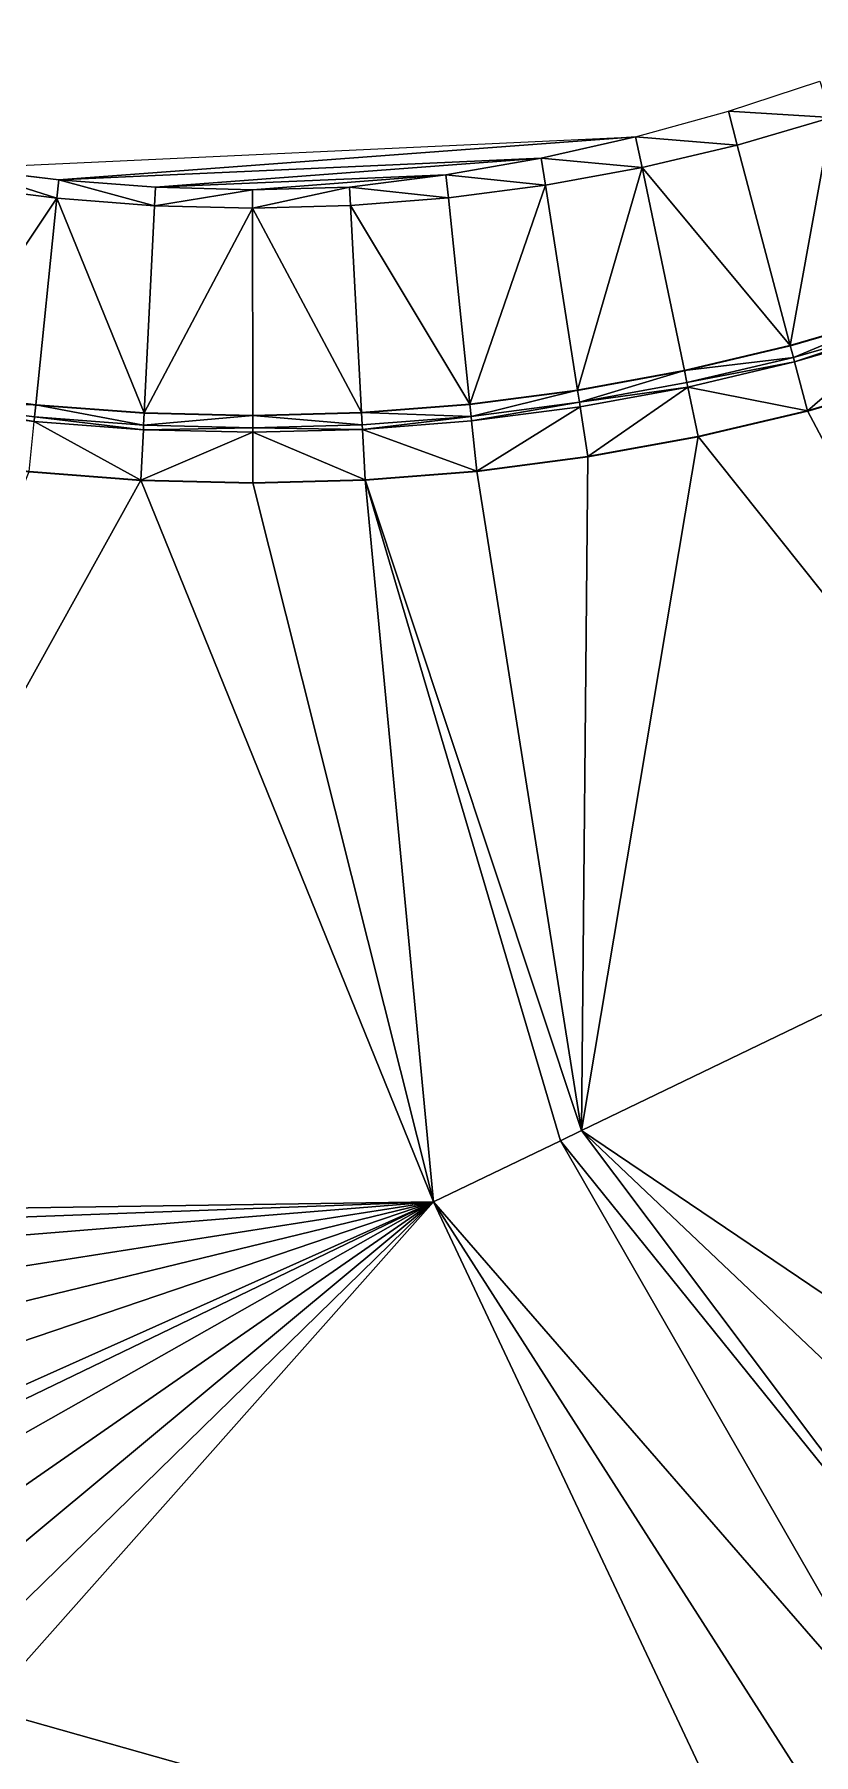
# Model space of a CAD drawing. Header units: metres. Extents: x 246428 to 246884, y 7418966 to 7419490.
# Drawn here: x 246537.76 to 246544.71, y 7419384.3 to 7419399.64 of the extents above; entities that cross this region are included whole.
import ezdxf

# ---------------------------------------------------------------- set-up
doc = ezdxf.new("R2010")
doc.units = ezdxf.units.M
doc.linetypes.add('blank name', pattern=[0])
doc.linetypes.add('HIDDEN', pattern=[9.525, 6.35, -3.175])
doc.layers.add('_12D_UNMAPPED', color=7, linetype='Continuous')
doc.layers.add('BATTER', color=250, linetype='HIDDEN', lineweight=25)
doc.layers.add('GRADELINES', color=250, linetype='HIDDEN', lineweight=25)
for name, color, linetype, lineweight, true_color in [('KERB_BACK', 7, 'Continuous', 35, 0x5fd2ff), ('KERB_LINE', 7, 'Continuous', 18, 0xb9b9b9), ('KERB_LIP', 7, 'Continuous', 35, 0x5fd2ff), ('KERB_TOP', 7, 'Continuous', 18, 0xb9b9b9)]:
    doc.layers.add(name, color=color, linetype=linetype, lineweight=lineweight, true_color=true_color)

msp = doc.modelspace()

# ---------------------------------------------------------------- linework, layer by layer
at = {"layer": '_12D_UNMAPPED', "color": 3, "linetype": 'blank name', "lineweight": 0}
for points in [[(246544.87, 7419398.894, 31.908), (246543.951, 7419398.951, 31.841), (246544.766, 7419399.219, 31.851)], [(246544.03, 7419398.649, 31.893), (246543.122, 7419398.721, 31.832), (246543.951, 7419398.951, 31.841)], [(246544.87, 7419398.894, 31.908), (246544.03, 7419398.649, 31.893), (246543.951, 7419398.951, 31.841)], [(246544.502, 7419396.86, 31.912), (246544.03, 7419398.649, 31.893), (246544.87, 7419398.894, 31.908)], [(246545.432, 7419397.131, 31.927), (246544.502, 7419396.86, 31.912), (246544.87, 7419398.894, 31.908)], [(246537.978, 7419398.337, 31.761), (246537.118, 7419398.443, 31.747), (246543.122, 7419398.721, 31.832)], [(246542.282, 7419398.532, 31.823), (246537.978, 7419398.337, 31.761), (246543.122, 7419398.721, 31.832)], [(246543.18, 7419398.448, 31.878), (246542.282, 7419398.532, 31.823), (246543.122, 7419398.721, 31.832)], [(246544.03, 7419398.649, 31.893), (246543.18, 7419398.448, 31.878), (246543.122, 7419398.721, 31.832)], [(246544.502, 7419396.86, 31.912), (246543.18, 7419398.448, 31.878), (246544.03, 7419398.649, 31.893)], [(246537.961, 7419398.174, 31.788), (246537.094, 7419398.285, 31.773), (246537.118, 7419398.443, 31.747)], [(246537.961, 7419398.174, 31.788), (246537.118, 7419398.443, 31.747), (246537.978, 7419398.337, 31.761)], [(246538.841, 7419398.272, 31.776), (246537.978, 7419398.337, 31.761), (246542.282, 7419398.532, 31.823)], [(246541.431, 7419398.382, 31.814), (246538.841, 7419398.272, 31.776), (246542.282, 7419398.532, 31.823)], [(246542.319, 7419398.291, 31.863), (246541.431, 7419398.382, 31.814), (246542.282, 7419398.532, 31.823)], [(246543.18, 7419398.448, 31.878), (246542.319, 7419398.291, 31.863), (246542.282, 7419398.532, 31.823)], [(246542.605, 7419396.463, 31.882), (246542.319, 7419398.291, 31.863), (246543.18, 7419398.448, 31.878)], [(246543.559, 7419396.638, 31.897), (246542.605, 7419396.463, 31.882), (246543.18, 7419398.448, 31.878)], [(246544.502, 7419396.86, 31.912), (246543.559, 7419396.638, 31.897), (246543.18, 7419398.448, 31.878)], [(246536.813, 7419396.456, 31.792), (246537.094, 7419398.285, 31.773), (246537.961, 7419398.174, 31.788)], [(246538.833, 7419398.108, 31.803), (246537.961, 7419398.174, 31.788), (246537.978, 7419398.337, 31.761)], [(246538.833, 7419398.108, 31.803), (246537.978, 7419398.337, 31.761), (246538.841, 7419398.272, 31.776)], [(246538.833, 7419398.108, 31.803), (246538.841, 7419398.272, 31.776), (246539.707, 7419398.25, 31.791)], [(246539.707, 7419398.25, 31.791), (246538.841, 7419398.272, 31.776), (246541.431, 7419398.382, 31.814)], [(246540.572, 7419398.272, 31.806), (246539.707, 7419398.25, 31.791), (246541.431, 7419398.382, 31.814)], [(246539.707, 7419398.087, 31.818), (246539.707, 7419398.25, 31.791), (246540.572, 7419398.272, 31.806)], [(246540.581, 7419398.11, 31.833), (246539.707, 7419398.087, 31.818), (246540.572, 7419398.272, 31.806)], [(246541.453, 7419398.178, 31.848), (246540.572, 7419398.272, 31.806), (246541.431, 7419398.382, 31.814)], [(246541.453, 7419398.178, 31.848), (246540.581, 7419398.11, 31.833), (246540.572, 7419398.272, 31.806)], [(246541.453, 7419398.178, 31.848), (246541.431, 7419398.382, 31.814), (246542.319, 7419398.291, 31.863)], [(246541.644, 7419396.338, 31.867), (246541.453, 7419398.178, 31.848), (246542.319, 7419398.291, 31.863)], [(246542.605, 7419396.463, 31.882), (246541.644, 7419396.338, 31.867), (246542.319, 7419398.291, 31.863)], [(246537.774, 7419396.333, 31.807), (246536.813, 7419396.456, 31.792), (246537.961, 7419398.174, 31.788)], [(246538.74, 7419396.26, 31.822), (246537.774, 7419396.333, 31.807), (246537.961, 7419398.174, 31.788)], [(246538.74, 7419396.26, 31.822), (246537.961, 7419398.174, 31.788), (246538.833, 7419398.108, 31.803)], [(246539.707, 7419398.087, 31.818), (246538.833, 7419398.108, 31.803), (246539.707, 7419398.25, 31.791)], [(246541.644, 7419396.338, 31.867), (246540.581, 7419398.11, 31.833), (246541.453, 7419398.178, 31.848)], [(246538.74, 7419396.26, 31.822), (246538.833, 7419398.108, 31.803), (246539.707, 7419398.087, 31.818)], [(246539.709, 7419396.237, 31.837), (246538.74, 7419396.26, 31.822), (246539.707, 7419398.087, 31.818)], [(246540.678, 7419396.263, 31.852), (246539.707, 7419398.087, 31.818), (246540.581, 7419398.11, 31.833)], [(246540.678, 7419396.263, 31.852), (246539.709, 7419396.237, 31.837), (246539.707, 7419398.087, 31.818)], [(246541.644, 7419396.338, 31.867), (246540.678, 7419396.263, 31.852), (246540.581, 7419398.11, 31.833)], [(246544.53, 7419396.754, 31.912), (246544.502, 7419396.86, 31.912), (246545.432, 7419397.131, 31.927)], [(246545.466, 7419397.026, 31.927), (246544.53, 7419396.754, 31.912), (246545.432, 7419397.131, 31.927)], [(246544.54, 7419396.715, 31.762), (246544.53, 7419396.754, 31.912), (246545.466, 7419397.026, 31.927)], [(246545.478, 7419396.988, 31.777), (246544.54, 7419396.715, 31.762), (246545.466, 7419397.026, 31.927)], [(246544.655, 7419396.28, 31.787), (246544.54, 7419396.715, 31.762), (246545.478, 7419396.988, 31.777)], [(246545.615, 7419396.56, 31.802), (246544.655, 7419396.28, 31.787), (246545.478, 7419396.988, 31.777)], [(246544.53, 7419396.754, 31.912), (246543.559, 7419396.638, 31.897), (246544.502, 7419396.86, 31.912)], [(246544.53, 7419396.754, 31.912), (246543.581, 7419396.53, 31.897), (246543.559, 7419396.638, 31.897)], [(246544.54, 7419396.715, 31.762), (246543.581, 7419396.53, 31.897), (246544.53, 7419396.754, 31.912)], [(246542.622, 7419396.355, 31.882), (246542.605, 7419396.463, 31.882), (246543.559, 7419396.638, 31.897)], [(246543.581, 7419396.53, 31.897), (246542.622, 7419396.355, 31.882), (246543.559, 7419396.638, 31.897)], [(246544.54, 7419396.715, 31.762), (246543.589, 7419396.491, 31.747), (246543.581, 7419396.53, 31.897)], [(246544.655, 7419396.28, 31.787), (246543.589, 7419396.491, 31.747), (246544.54, 7419396.715, 31.762)], [(246536.796, 7419396.347, 31.792), (246536.813, 7419396.456, 31.792), (246537.774, 7419396.333, 31.807)], [(246541.656, 7419396.229, 31.867), (246541.644, 7419396.338, 31.867), (246542.605, 7419396.463, 31.882)], [(246542.622, 7419396.355, 31.882), (246541.656, 7419396.229, 31.867), (246542.605, 7419396.463, 31.882)], [(246543.589, 7419396.491, 31.747), (246542.622, 7419396.355, 31.882), (246543.581, 7419396.53, 31.897)], [(246543.589, 7419396.491, 31.747), (246542.628, 7419396.315, 31.732), (246542.622, 7419396.355, 31.882)], [(246542.698, 7419395.871, 31.757), (246542.628, 7419396.315, 31.732), (246543.589, 7419396.491, 31.747)], [(246543.682, 7419396.05, 31.772), (246542.698, 7419395.871, 31.757), (246543.589, 7419396.491, 31.747)], [(246544.655, 7419396.28, 31.787), (246543.682, 7419396.05, 31.772), (246543.589, 7419396.491, 31.747)], [(246544.655, 7419396.28, 31.787), (246545.615, 7419396.56, 31.802), (246546.956, 7419391.942, 31.926)], [(246537.759, 7419396.184, 31.657), (246536.796, 7419396.347, 31.792), (246537.763, 7419396.224, 31.807)], [(246537.763, 7419396.224, 31.807), (246536.796, 7419396.347, 31.792), (246537.774, 7419396.333, 31.807)], [(246538.735, 7419396.15, 31.822), (246537.763, 7419396.224, 31.807), (246537.774, 7419396.333, 31.807)], [(246538.735, 7419396.15, 31.822), (246537.774, 7419396.333, 31.807), (246538.74, 7419396.26, 31.822)], [(246541.656, 7419396.229, 31.867), (246540.678, 7419396.263, 31.852), (246541.644, 7419396.338, 31.867)], [(246541.66, 7419396.189, 31.717), (246541.656, 7419396.229, 31.867), (246542.622, 7419396.355, 31.882)], [(246542.628, 7419396.315, 31.732), (246541.66, 7419396.189, 31.717), (246542.622, 7419396.355, 31.882)], [(246541.706, 7419395.741, 31.742), (246541.66, 7419396.189, 31.717), (246542.628, 7419396.315, 31.732)], [(246542.698, 7419395.871, 31.757), (246541.706, 7419395.741, 31.742), (246542.628, 7419396.315, 31.732)], [(246543.682, 7419396.05, 31.772), (246544.655, 7419396.28, 31.787), (246546.956, 7419391.942, 31.926)], [(246538.71, 7419395.661, 31.697), (246537.713, 7419395.737, 31.682), (246537.759, 7419396.184, 31.657)], [(246538.733, 7419396.11, 31.672), (246537.759, 7419396.184, 31.657), (246537.763, 7419396.224, 31.807)], [(246538.71, 7419395.661, 31.697), (246537.759, 7419396.184, 31.657), (246538.733, 7419396.11, 31.672)], [(246538.733, 7419396.11, 31.672), (246537.763, 7419396.224, 31.807), (246538.735, 7419396.15, 31.822)], [(246538.733, 7419396.11, 31.672), (246538.735, 7419396.15, 31.822), (246539.709, 7419396.127, 31.837)], [(246539.709, 7419396.087, 31.687), (246538.733, 7419396.11, 31.672), (246539.709, 7419396.127, 31.837)], [(246538.735, 7419396.15, 31.822), (246538.74, 7419396.26, 31.822), (246539.709, 7419396.237, 31.837)], [(246539.709, 7419396.127, 31.837), (246538.735, 7419396.15, 31.822), (246539.709, 7419396.237, 31.837)], [(246540.684, 7419396.153, 31.852), (246539.709, 7419396.237, 31.837), (246540.678, 7419396.263, 31.852)], [(246540.684, 7419396.153, 31.852), (246539.709, 7419396.127, 31.837), (246539.709, 7419396.237, 31.837)], [(246540.686, 7419396.113, 31.702), (246539.709, 7419396.127, 31.837), (246540.684, 7419396.153, 31.852)], [(246540.686, 7419396.113, 31.702), (246539.709, 7419396.087, 31.687), (246539.709, 7419396.127, 31.837)], [(246541.656, 7419396.229, 31.867), (246540.684, 7419396.153, 31.852), (246540.678, 7419396.263, 31.852)], [(246540.686, 7419396.113, 31.702), (246540.684, 7419396.153, 31.852), (246541.656, 7419396.229, 31.867)], [(246541.66, 7419396.189, 31.717), (246540.686, 7419396.113, 31.702), (246541.656, 7419396.229, 31.867)], [(246541.706, 7419395.741, 31.742), (246540.686, 7419396.113, 31.702), (246541.66, 7419396.189, 31.717)], [(246538.71, 7419395.661, 31.697), (246538.733, 7419396.11, 31.672), (246539.709, 7419396.087, 31.687)], [(246539.71, 7419395.637, 31.712), (246538.71, 7419395.661, 31.697), (246539.709, 7419396.087, 31.687)], [(246540.71, 7419395.663, 31.727), (246539.709, 7419396.087, 31.687), (246540.686, 7419396.113, 31.702)], [(246540.71, 7419395.663, 31.727), (246539.71, 7419395.637, 31.712), (246539.709, 7419396.087, 31.687)], [(246541.706, 7419395.741, 31.742), (246540.71, 7419395.663, 31.727), (246540.686, 7419396.113, 31.702)], [(246542.64, 7419389.861, 31.855), (246542.698, 7419395.871, 31.757), (246543.682, 7419396.05, 31.772)], [(246542.64, 7419389.861, 31.855), (246543.682, 7419396.05, 31.772), (246546.956, 7419391.942, 31.926)], [(246542.64, 7419389.861, 31.855), (246541.706, 7419395.741, 31.742), (246542.698, 7419395.871, 31.757)], [(246535.092, 7419389.133, 31.755), (246537.713, 7419395.737, 31.682), (246538.71, 7419395.661, 31.697)], [(246541.321, 7419389.224, 31.833), (246535.092, 7419389.133, 31.755), (246538.71, 7419395.661, 31.697)], [(246541.321, 7419389.224, 31.833), (246538.71, 7419395.661, 31.697), (246539.71, 7419395.637, 31.712)], [(246541.321, 7419389.224, 31.833), (246539.71, 7419395.637, 31.712), (246540.71, 7419395.663, 31.727)], [(246541.706, 7419395.741, 31.742), (246542.64, 7419389.861, 31.855), (246540.71, 7419395.663, 31.727)], [(246542.453, 7419389.77, 31.851), (246541.321, 7419389.224, 31.833), (246540.71, 7419395.663, 31.727)], [(246542.64, 7419389.861, 31.855), (246542.453, 7419389.77, 31.851), (246540.71, 7419395.663, 31.727)], [(246542.64, 7419389.861, 31.855), (246542.64, 7419389.861, 31.855), (246540.71, 7419395.663, 31.727)], [(246547.686, 7419386.452, 31.966), (246542.64, 7419389.861, 31.855), (246546.956, 7419391.942, 31.926)], [(246542.64, 7419389.861, 31.855), (246546.253, 7419385.058, 31.916), (246542.453, 7419389.77, 31.851)], [(246546.952, 7419385.774, 31.941), (246546.253, 7419385.058, 31.916), (246542.64, 7419389.861, 31.855)], [(246547.686, 7419386.452, 31.966), (246546.952, 7419385.774, 31.941), (246542.64, 7419389.861, 31.855)], [(246542.64, 7419389.861, 31.855), (246546.253, 7419385.058, 31.916), (246542.64, 7419389.861, 31.855)], [(246545.592, 7419384.308, 31.891), (246541.321, 7419389.224, 31.833), (246542.453, 7419389.77, 31.851)], [(246546.253, 7419385.058, 31.916), (246545.592, 7419384.308, 31.891), (246542.453, 7419389.77, 31.851)], [(246535.205, 7419389, 31.759), (246535.092, 7419389.133, 31.755), (246541.321, 7419389.224, 31.833)], [(246535.411, 7419388.747, 31.758), (246535.205, 7419389, 31.759), (246541.321, 7419389.224, 31.833)], [(246535.709, 7419388.346, 31.757), (246535.411, 7419388.747, 31.758), (246541.321, 7419389.224, 31.833)], [(246535.987, 7419387.93, 31.756), (246535.709, 7419388.346, 31.757), (246541.321, 7419389.224, 31.833)], [(246536.244, 7419387.501, 31.755), (246535.987, 7419387.93, 31.756), (246541.321, 7419389.224, 31.833)], [(246536.479, 7419387.06, 31.754), (246536.244, 7419387.501, 31.755), (246541.321, 7419389.224, 31.833)], [(246536.547, 7419386.922, 31.753), (246536.479, 7419387.06, 31.754), (246541.321, 7419389.224, 31.833)], [(246536.692, 7419386.608, 31.752), (246536.547, 7419386.922, 31.753), (246541.321, 7419389.224, 31.833)], [(246536.882, 7419386.145, 31.749), (246536.692, 7419386.608, 31.752), (246541.321, 7419389.224, 31.833)], [(246537.049, 7419385.674, 31.747), (246536.882, 7419386.145, 31.749), (246541.321, 7419389.224, 31.833)], [(246537.191, 7419385.195, 31.744), (246537.049, 7419385.674, 31.747), (246541.321, 7419389.224, 31.833)], [(246537.31, 7419384.709, 31.742), (246537.191, 7419385.195, 31.744), (246541.321, 7419389.224, 31.833)], [(246537.31, 7419384.709, 31.742), (246541.321, 7419389.224, 31.833), (246544.39, 7419382.711, 31.841)], [(246541.321, 7419389.224, 31.833), (246544.971, 7419383.525, 31.866), (246544.39, 7419382.711, 31.841)], [(246541.321, 7419389.224, 31.833), (246545.592, 7419384.308, 31.891), (246544.971, 7419383.525, 31.866)], [(246537.404, 7419384.218, 31.739), (246537.31, 7419384.709, 31.742), (246544.39, 7419382.711, 31.841)]]:
    msp.add_3dface(points, dxfattribs=at)
at = {"layer": 'BATTER'}
for points in [[(246525.701, 7419400.399, 31.555), (246526.874, 7419400.453, 31.577), (246528.046, 7419400.432, 31.598), (246529.213, 7419400.338, 31.619), (246530.37, 7419400.171, 31.639), (246531.513, 7419399.932, 31.658), (246532.638, 7419399.623, 31.676), (246533.36, 7419399.384, 31.687), (246533.373, 7419399.421, 31.687), (246533.754, 7419399.28, 31.693), (246533.769, 7419399.275, 31.693), (246534.582, 7419399.008, 31.706), (246535.419, 7419398.778, 31.719), (246536.265, 7419398.59, 31.733), (246537.118, 7419398.443, 31.747), (246537.978, 7419398.337, 31.761), (246538.841, 7419398.272, 31.776), (246539.707, 7419398.25, 31.791), (246540.572, 7419398.272, 31.806), (246541.431, 7419398.382, 31.814), (246542.282, 7419398.532, 31.823), (246543.122, 7419398.721, 31.832), (246543.951, 7419398.951, 31.841), (246544.766, 7419399.219, 31.851)], [(246525.723, 7419400.185, 31.608), (246526.881, 7419400.266, 31.623), (246528.041, 7419400.271, 31.638), (246529.2, 7419400.2, 31.653), (246530.351, 7419400.054, 31.668), (246531.49, 7419399.832, 31.683), (246532.612, 7419399.536, 31.698), (246533.332, 7419399.304, 31.708), (246533.332, 7419399.304, 31.708), (246533.712, 7419399.167, 31.713), (246533.726, 7419399.162, 31.713), (246534.542, 7419398.881, 31.728), (246535.382, 7419398.639, 31.743), (246536.234, 7419398.44, 31.758), (246537.094, 7419398.285, 31.773), (246537.961, 7419398.174, 31.788), (246538.833, 7419398.108, 31.803), (246539.707, 7419398.087, 31.818), (246540.581, 7419398.11, 31.833), (246541.453, 7419398.178, 31.848), (246542.319, 7419398.291, 31.863), (246543.18, 7419398.448, 31.878), (246544.03, 7419398.649, 31.893), (246544.87, 7419398.894, 31.908)]]:
    msp.add_polyline3d(points, dxfattribs=at)
at = {"layer": 'GRADELINES'}
msp.add_polyline3d([(246578.482, 7419407.145, 32.451), (246573.978, 7419404.973, 32.376), (246569.475, 7419402.802, 32.301), (246564.971, 7419400.63, 32.226), (246560.467, 7419398.458, 32.151), (246555.964, 7419396.286, 32.076), (246554.567, 7419395.612, 32.053), (246554.567, 7419395.612, 32.053), (246554.046, 7419395.361, 32.045), (246554.046, 7419395.361, 32.045), (246551.648, 7419394.205, 32.005), (246551.648, 7419394.204, 32.005), (246551.648, 7419394.204, 32.005), (246551.648, 7419394.204, 32.005), (246551.46, 7419394.114, 32.001), (246546.956, 7419391.942, 31.926), (246542.64, 7419389.861, 31.855), (246542.64, 7419389.861, 31.855), (246542.453, 7419389.77, 31.851), (246541.321, 7419389.224, 31.833)], dxfattribs=at)
at = {"layer": 'KERB_BACK'}
msp.add_polyline3d([(246525.913, 7419398.345, 31.627), (246526.95, 7419398.417, 31.642), (246527.989, 7419398.422, 31.657), (246529.026, 7419398.359, 31.672), (246530.057, 7419398.227, 31.687), (246531.077, 7419398.029, 31.702), (246532.082, 7419397.764, 31.717), (246532.726, 7419397.556, 31.727), (246532.727, 7419397.556, 31.727), (246533.067, 7419397.433, 31.732), (246533.08, 7419397.429, 31.732), (246533.984, 7419397.117, 31.747), (246534.915, 7419396.849, 31.762), (246535.859, 7419396.628, 31.777), (246536.813, 7419396.456, 31.792), (246537.774, 7419396.333, 31.807), (246538.74, 7419396.26, 31.822), (246539.709, 7419396.237, 31.837), (246540.678, 7419396.263, 31.852), (246541.644, 7419396.338, 31.867), (246542.605, 7419396.463, 31.882), (246543.559, 7419396.638, 31.897), (246544.502, 7419396.86, 31.912), (246545.432, 7419397.131, 31.927)], dxfattribs=at)
at = {"layer": 'KERB_LINE'}
msp.add_polyline3d([(246525.929, 7419398.196, 31.477), (246526.955, 7419398.268, 31.492), (246527.985, 7419398.272, 31.507), (246529.012, 7419398.209, 31.522), (246530.033, 7419398.079, 31.537), (246531.044, 7419397.882, 31.552), (246532.039, 7419397.62, 31.567), (246532.677, 7419397.414, 31.577), (246532.677, 7419397.414, 31.577), (246533.015, 7419397.293, 31.582), (246533.027, 7419397.288, 31.582), (246533.939, 7419396.974, 31.597), (246534.877, 7419396.703, 31.612), (246535.829, 7419396.481, 31.627), (246536.79, 7419396.308, 31.642), (246537.759, 7419396.184, 31.657), (246538.733, 7419396.11, 31.672), (246539.709, 7419396.087, 31.687), (246540.686, 7419396.113, 31.702), (246541.66, 7419396.189, 31.717), (246542.628, 7419396.315, 31.732), (246543.589, 7419396.491, 31.747), (246544.54, 7419396.715, 31.762), (246545.478, 7419396.988, 31.777)], dxfattribs=at)
at = {"layer": 'KERB_LIP'}
msp.add_polyline3d([(246525.975, 7419397.748, 31.502), (246526.972, 7419397.818, 31.517), (246527.972, 7419397.822, 31.532), (246528.97, 7419397.761, 31.547), (246529.962, 7419397.635, 31.562), (246530.943, 7419397.444, 31.577), (246531.91, 7419397.189, 31.592), (246532.53, 7419396.989, 31.602), (246532.53, 7419396.989, 31.602), (246532.858, 7419396.871, 31.607), (246532.87, 7419396.866, 31.607), (246533.803, 7419396.545, 31.622), (246534.764, 7419396.268, 31.637), (246535.738, 7419396.04, 31.652), (246536.722, 7419395.863, 31.667), (246537.713, 7419395.737, 31.682), (246538.71, 7419395.661, 31.697), (246539.71, 7419395.637, 31.712), (246540.71, 7419395.663, 31.727), (246541.706, 7419395.741, 31.742), (246542.698, 7419395.871, 31.757), (246543.682, 7419396.05, 31.772), (246544.655, 7419396.28, 31.787), (246545.615, 7419396.56, 31.802)], dxfattribs=at)
at = {"layer": 'KERB_TOP'}
msp.add_polyline3d([(246525.925, 7419398.235, 31.627), (246526.954, 7419398.307, 31.642), (246527.986, 7419398.312, 31.657), (246529.016, 7419398.249, 31.672), (246530.04, 7419398.119, 31.687), (246531.052, 7419397.921, 31.702), (246532.05, 7419397.658, 31.717), (246532.69, 7419397.452, 31.727), (246532.691, 7419397.452, 31.727), (246533.029, 7419397.33, 31.732), (246533.041, 7419397.326, 31.732), (246533.951, 7419397.012, 31.747), (246534.888, 7419396.742, 31.762), (246535.837, 7419396.52, 31.777), (246536.796, 7419396.347, 31.792), (246537.763, 7419396.224, 31.807), (246538.735, 7419396.15, 31.822), (246539.709, 7419396.127, 31.837), (246540.684, 7419396.153, 31.852), (246541.656, 7419396.229, 31.867), (246542.622, 7419396.355, 31.882), (246543.581, 7419396.53, 31.897), (246544.53, 7419396.754, 31.912), (246545.466, 7419397.026, 31.927)], dxfattribs=at)

doc.saveas('drawing.dxf')
